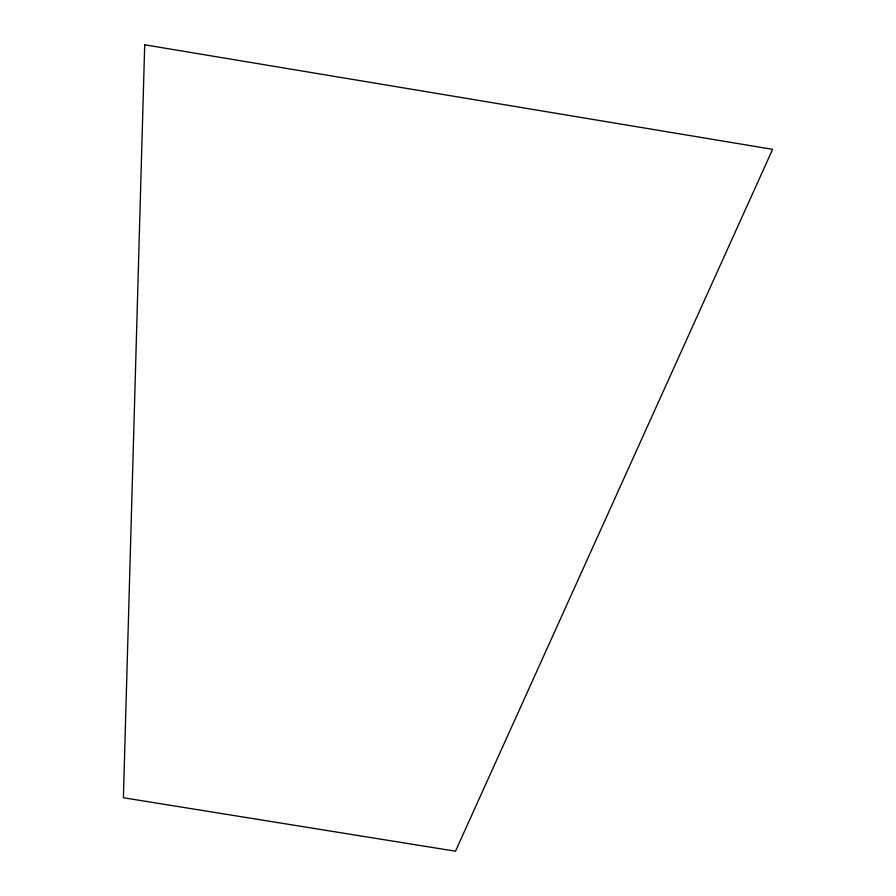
<?xml version="1.0" encoding="UTF-8"?>
<svg xmlns="http://www.w3.org/2000/svg" width="896" height="896" viewBox="0 0 896 896"><rect width="100%" height="100%" fill="white"/><g stroke="black" fill="none" stroke-linecap="round" stroke-linejoin="round"><path stroke-width="1.34" d="M144.704 44.8L123.39 797.742L455.493 851.2L772.61 149.341L144.704 44.8"/></g></svg>
